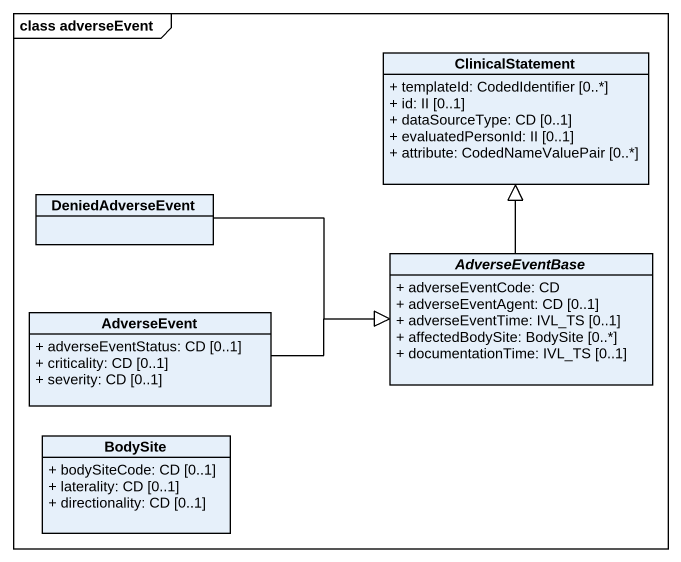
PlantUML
@startuml
mainframe class adverseEvent
hide circle
hide empty members
skinparam classAttributeIconSize 0
class ClinicalStatement {
  + templateId: CodedIdentifier [0..*]
  + id: II [0..1]
  + dataSourceType: CD [0..1]
  + evaluatedPersonId: II [0..1]
  + attribute: CodedNameValuePair [0..*]
}
class DeniedAdverseEvent
abstract class AdverseEventBase {
  + adverseEventCode: CD
  + adverseEventAgent: CD [0..1]
  + adverseEventTime: IVL_TS [0..1]
  + affectedBodySite: BodySite [0..*]
  + documentationTime: IVL_TS [0..1]
}
class AdverseEvent {
  + adverseEventStatus: CD [0..1]
  + criticality: CD [0..1]
  + severity: CD [0..1]
}
class BodySite {
  + bodySiteCode: CD [0..1]
  + laterality: CD [0..1]
  + directionality: CD [0..1]
}
DeniedAdverseEvent -right-|> AdverseEventBase
AdverseEventBase -up-|> ClinicalStatement
AdverseEvent -right-|> AdverseEventBase
@enduml
